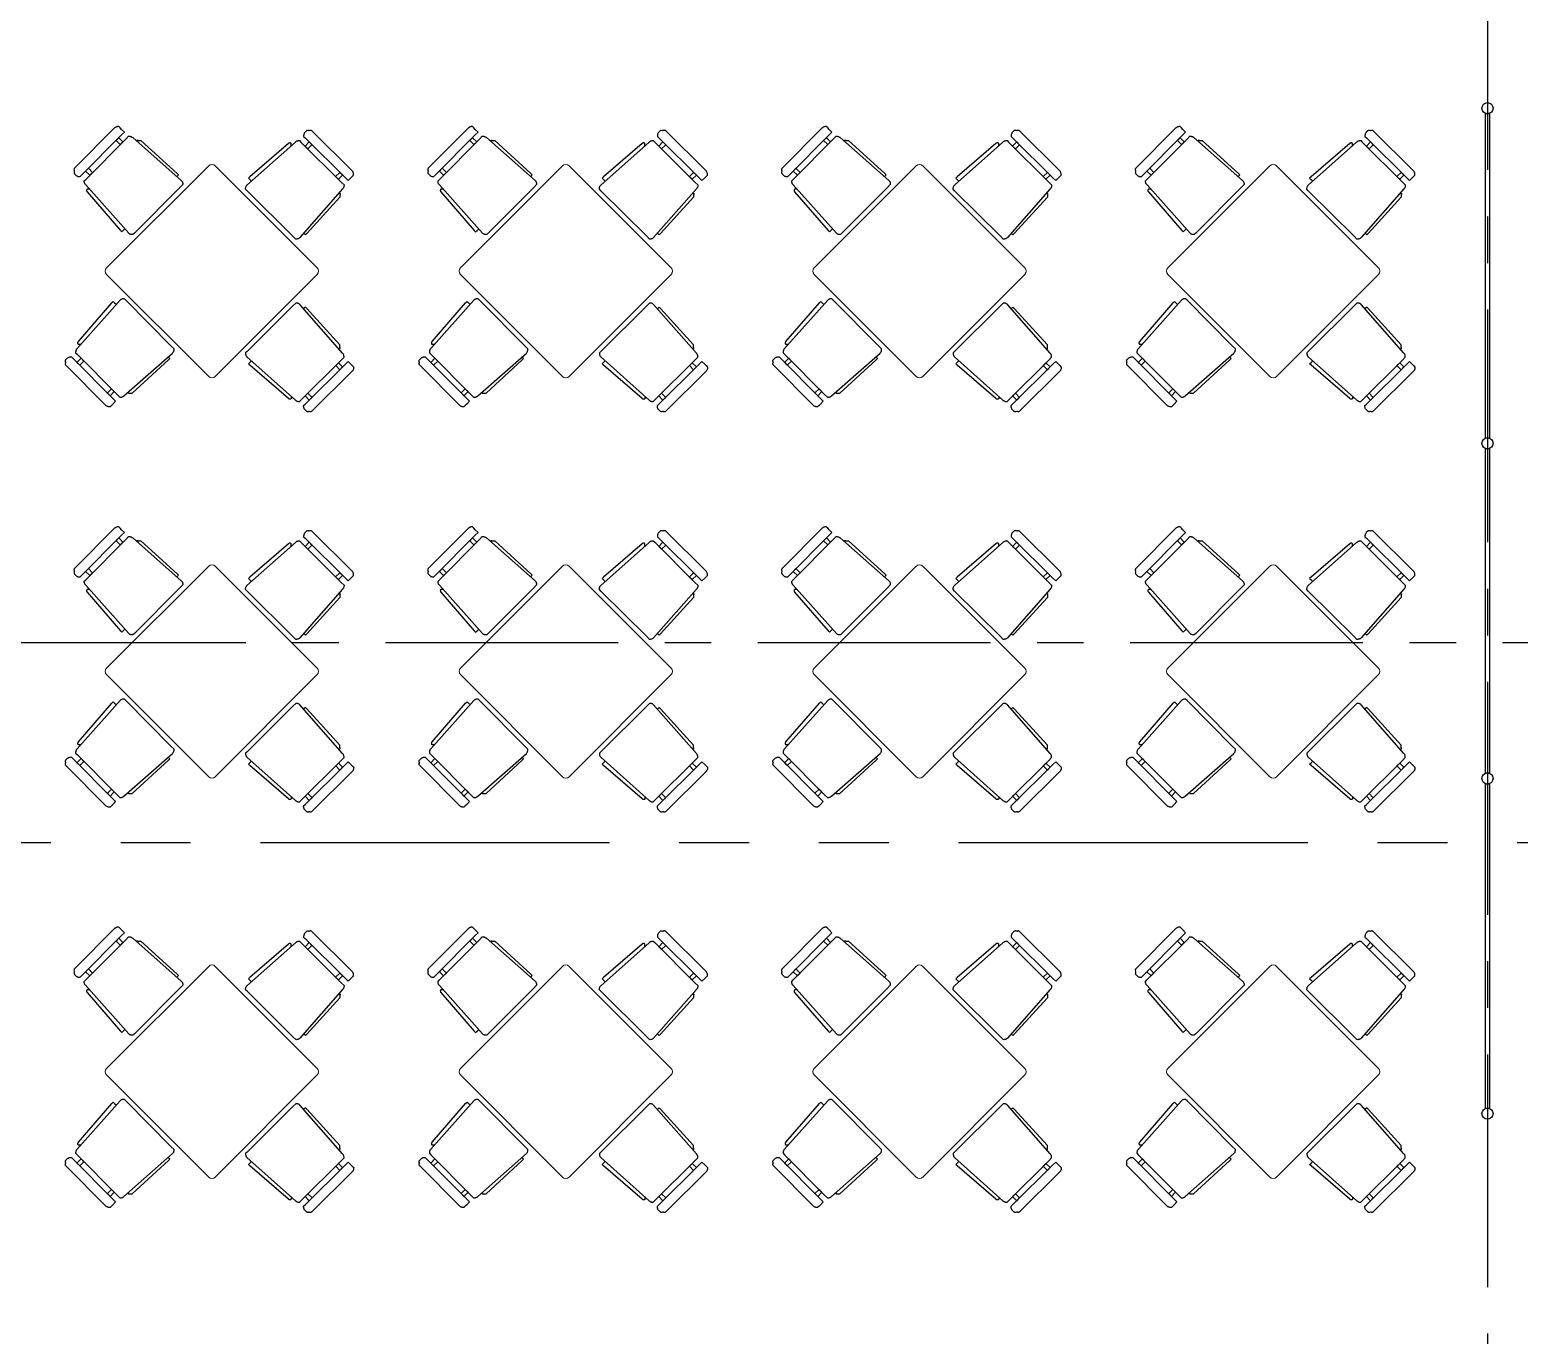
# Model space of a CAD drawing. Extents: x -28 to 149, y -33 to 76.
# Drawn here: x 32.17 to 40.17, y 5.4 to 12.42 of the extents above; entities that cross this region are included whole.
import ezdxf

# ---------------------------------------------------------------- set-up
doc = ezdxf.new("R2010")
doc.units = 0
doc.linetypes.add('CENTER', pattern=[2, 1.25, -0.25, 0.25, -0.25])
doc.linetypes.add('PHANTOM2', pattern=[1.25, 0.625, -0.125, 0.125, -0.125, 0.125, -0.125])
for name, color, linetype in [('arq-barandas', 2, 'Continuous'), ('arq-ejes-principales', 1, 'CENTER'), ('arq-hatch', 252, 'Continuous'), ('arq-indicacion de corte', 5, 'PHANTOM2'), ('arq-mobiliario', 1, 'Continuous')]:
    doc.layers.add(name, color=color, linetype=linetype)

# ---------------------------------------------------------------- blocks, each defined once
blk = doc.blocks.new('mesa comedor')
for p, q in [((-0.175, 0.4541), (-0.1752, 0.452)), ((-0.1752, 0.452), (-0.1752, 0.4415)), ((-0.1752, 0.4415), (-0.175, 0.439)), ((-0.1744, 0.4561), (-0.175, 0.4541)), ((-0.175, 0.439), (-0.1747, 0.4366)), ((-0.1747, 0.4366), (-0.174, 0.4341)), ((-0.1734, 0.4579), (-0.1744, 0.4561)), ((-0.174, 0.4341), (-0.1732, 0.4318)), ((-0.1721, 0.4595), (-0.1734, 0.4579)), ((-0.1732, 0.4318), (-0.1721, 0.4296)), ((-0.1705, 0.4608), (-0.1721, 0.4595)), ((-0.1721, 0.4296), (-0.1708, 0.4274)), ((-0.1708, 0.4274), (-0.1693, 0.4254)), ((-0.1687, 0.4618), (-0.1705, 0.4608)), ((-0.1693, 0.4254), (-0.1677, 0.4236)), ((-0.1668, 0.4624), (-0.1687, 0.4618)), ((-0.1677, 0.4236), (-0.1646, 0.4205)), ((-0.1647, 0.4626), (-0.1668, 0.4624)), ((-0.1645, 0.4647), (-0.1647, 0.4626)), ((-0.1646, 0.4205), (-0.154, 0.4205)), ((-0.1639, 0.4666), (-0.1645, 0.4647)), ((-0.1629, 0.4685), (-0.1639, 0.4666)), ((-0.1616, 0.4701), (-0.1629, 0.4685)), ((-0.1601, 0.4714), (-0.1616, 0.4701)), ((-0.1582, 0.4724), (-0.1601, 0.4714)), ((-0.1563, 0.473), (-0.1582, 0.4724)), ((-0.1542, 0.4732), (-0.1563, 0.473)), ((0.151, 0.4742), (-0.1542, 0.4732)), ((-0.154, 0.4205), (0.1512, 0.4216)), ((-0.1225, 0.4206), (-0.1014, 0.4207)), ((-0.1224, 0.3891), (-0.1225, 0.4206)), ((-0.1224, 0.3891), (-0.1225, 0.4206)), ((-0.1013, 0.3891), (-0.1014, 0.4207)), ((-0.1014, 0.4207), (-0.1013, 0.3891)), ((0.1091, 0.4214), (0.1302, 0.4215)), ((0.1092, 0.3898), (0.1091, 0.4214)), ((0.1092, 0.3898), (0.1091, 0.4214)), ((0.1303, 0.3899), (0.1302, 0.4215)), ((0.1302, 0.4215), (0.1303, 0.3899)), ((0.1535, 0.4741), (0.151, 0.4742)), ((0.1512, 0.4216), (0.1723, 0.4216)), ((0.156, 0.4737), (0.1535, 0.4741)), ((0.1584, 0.4731), (0.156, 0.4737)), ((0.1608, 0.4723), (0.1584, 0.4731)), ((0.163, 0.4712), (0.1608, 0.4723)), ((0.1652, 0.47), (0.163, 0.4712)), ((0.1672, 0.4685), (0.1652, 0.47)), ((0.169, 0.4668), (0.1672, 0.4685)), ((0.1721, 0.4637), (0.169, 0.4668)), ((0.1722, 0.4532), (0.1721, 0.4637)), ((0.1722, 0.4427), (0.1722, 0.4532)), ((0.1723, 0.4216), (0.1722, 0.4427)), ((0.1722, 0.4427), (0.1722, 0.4427)), ((-0.1959, 0.3362), (-0.216, 0.0624)), ((-0.1957, 0.3382), (-0.1959, 0.3362)), ((-0.1951, 0.3402), (-0.1957, 0.3382)), ((-0.1941, 0.342), (-0.1951, 0.3402)), ((-0.1948, 0.0204), (-0.1749, 0.3678)), ((-0.1928, 0.3436), (-0.1941, 0.342)), ((-0.1912, 0.345), (-0.1928, 0.3436)), ((-0.1894, 0.3459), (-0.1912, 0.345)), ((-0.1874, 0.3465), (-0.1894, 0.3459)), ((-0.1854, 0.3468), (-0.1874, 0.3465)), ((-0.1766, 0.3381), (-0.1854, 0.3468)), ((-0.1749, 0.3678), (-0.1748, 0.3703)), ((-0.1748, 0.3703), (-0.1744, 0.3728)), ((-0.1744, 0.3728), (-0.1738, 0.3752)), ((-0.1738, 0.3752), (-0.173, 0.3776)), ((-0.173, 0.3776), (-0.172, 0.3798)), ((-0.172, 0.3798), (-0.1707, 0.382)), ((-0.1707, 0.382), (-0.1692, 0.384)), ((-0.1692, 0.384), (-0.1675, 0.3858)), ((-0.1675, 0.3858), (-0.1645, 0.3889)), ((-0.1645, 0.3889), (-0.1539, 0.389)), ((-0.1539, 0.389), (0.1513, 0.39)), ((-0.1013, 0.3891), (-0.1224, 0.3891)), ((0.1303, 0.3899), (0.1092, 0.3898)), ((0.1513, 0.39), (0.1724, 0.3901)), ((0.1513, 0.39), (0.1513, 0.39)), ((0.1724, 0.3901), (0.1755, 0.387)), ((0.1755, 0.387), (0.1772, 0.3851)), ((0.1772, 0.3851), (0.1786, 0.3831)), ((0.1786, 0.3831), (0.1799, 0.381)), ((0.1799, 0.381), (0.181, 0.3788)), ((0.181, 0.3788), (0.1819, 0.3764)), ((0.1819, 0.3764), (0.1825, 0.374)), ((0.1825, 0.374), (0.1828, 0.3715)), ((0.1828, 0.3715), (0.183, 0.369)), ((0.183, 0.369), (0.2052, 0.0217)), ((0.1849, 0.3393), (0.1862, 0.3406)), ((0.1862, 0.3406), (0.1872, 0.3413)), ((0.1872, 0.3413), (0.1884, 0.3417)), ((0.1884, 0.3417), (0.1897, 0.3418)), ((0.1897, 0.3418), (0.1909, 0.3415)), ((0.1909, 0.3415), (0.192, 0.3409)), ((0.192, 0.3409), (0.1929, 0.3399)), ((0.1929, 0.3399), (0.1934, 0.3388)), ((0.1934, 0.3388), (0.1936, 0.3375)), ((0.1936, 0.3375), (0.2042, 0.327)), ((0.2042, 0.327), (0.2156, 0.0639)), ((-0.216, 0.0624), (-0.216, 0.0519)), ((-0.216, 0.0519), (-0.2054, 0.0519)), ((-0.2054, 0.0519), (-0.193, 0.052)), ((-0.1947, 0.0179), (-0.1948, 0.0204)), ((-0.1943, 0.0154), (-0.1947, 0.0179)), ((-0.1937, 0.013), (-0.1943, 0.0154)), ((-0.1928, 0.0107), (-0.1937, 0.013)), ((-0.1918, 0.0084), (-0.1928, 0.0107)), ((-0.1905, 0.0063), (-0.1918, 0.0084)), ((-0.189, 0.0043), (-0.1905, 0.0063)), ((-0.1873, 0.0025), (-0.189, 0.0043)), ((-0.1842, -0.0006), (-0.1873, 0.0025)), ((0.1737, 0.0006), (-0.1737, -0.0006)), ((0.1947, 0.0007), (0.1737, 0.0006)), ((0.1978, 0.0037), (0.1947, 0.0007)), ((0.1995, 0.0056), (0.1978, 0.0037)), ((0.201, 0.0076), (0.1995, 0.0056)), ((0.2022, 0.0098), (0.201, 0.0076)), ((0.2033, 0.012), (0.2022, 0.0098)), ((0.2051, 0.0533), (0.2032, 0.0533)), ((0.2041, 0.0144), (0.2033, 0.012)), ((0.2047, 0.0168), (0.2041, 0.0144)), ((0.2051, 0.0192), (0.2047, 0.0168)), ((0.2156, 0.0534), (0.2051, 0.0533)), ((0.2052, 0.0217), (0.2051, 0.0192)), ((0.2156, 0.0639), (0.2156, 0.0534)), ((-0.1737, -0.0006), (-0.1842, -0.0006)), ((-0.9345, -0.2413), (-0.9343, -0.2393)), ((-0.9343, -0.2393), (-0.9337, -0.2373)), ((-0.9337, -0.2373), (-0.9327, -0.2355)), ((-0.9327, -0.2355), (-0.9314, -0.2339)), ((-0.9314, -0.2339), (-0.9298, -0.2326)), ((-0.9298, -0.2326), (-0.928, -0.2316)), ((-0.928, -0.2316), (-0.926, -0.2311)), ((-0.926, -0.2311), (-0.9239, -0.2309)), ((-0.9239, -0.2309), (-0.9237, -0.2288)), ((-0.9237, -0.2288), (-0.9231, -0.2268)), ((-0.9231, -0.2268), (-0.9222, -0.225)), ((-0.9222, -0.225), (-0.9208, -0.2234)), ((-0.9208, -0.2234), (-0.9192, -0.2221)), ((-0.9192, -0.2221), (-0.9174, -0.2212)), ((-0.9174, -0.2212), (-0.9154, -0.2206)), ((-0.9154, -0.2206), (-0.9134, -0.2204)), ((-0.9134, -0.2204), (-0.9029, -0.2204)), ((-0.9029, -0.2204), (-0.9004, -0.2205)), ((-0.9004, -0.2205), (-0.8979, -0.2209)), ((-0.8979, -0.2209), (-0.8955, -0.2215)), ((-0.8955, -0.2215), (-0.8931, -0.2224)), ((-0.8931, -0.2224), (-0.8909, -0.2234)), ((-0.8909, -0.2234), (-0.8888, -0.2247)), ((-0.8888, -0.2247), (-0.8868, -0.2262)), ((-0.8868, -0.2262), (-0.8849, -0.2279)), ((-0.8849, -0.2279), (-0.8818, -0.231)), ((-0.8818, -0.231), (-0.8819, -0.2415)), ((-0.8472, -0.228), (-0.8503, -0.2311)), ((-0.8503, -0.2311), (-0.8503, -0.2416)), ((-0.8453, -0.2264), (-0.8472, -0.228)), ((-0.8433, -0.2249), (-0.8453, -0.2264)), ((-0.8412, -0.2236), (-0.8433, -0.2249)), ((-0.8389, -0.2226), (-0.8412, -0.2236)), ((-0.8366, -0.2217), (-0.8389, -0.2226)), ((-0.8341, -0.2211), (-0.8366, -0.2217)), ((-0.8317, -0.2208), (-0.8341, -0.2211)), ((-0.8292, -0.2206), (-0.8317, -0.2208)), ((-0.4817, -0.2008), (-0.8292, -0.2206)), ((-0.8081, -0.2102), (-0.8079, -0.2081)), ((-0.7994, -0.2189), (-0.8081, -0.2102)), ((-0.8079, -0.2081), (-0.8073, -0.2062)), ((-0.8073, -0.2062), (-0.8063, -0.2044)), ((-0.8063, -0.2044), (-0.805, -0.2028)), ((-0.805, -0.2028), (-0.8034, -0.2015)), ((-0.8034, -0.2015), (-0.8016, -0.2005)), ((-0.8016, -0.2005), (-0.7996, -0.1999)), ((-0.7996, -0.1999), (-0.7975, -0.1997)), ((-0.7975, -0.1997), (-0.5238, -0.1796)), ((-0.5238, -0.1796), (-0.5132, -0.1796)), ((-0.5132, -0.1796), (-0.5133, -0.1901)), ((-0.5133, -0.1901), (-0.5133, -0.2007)), ((-0.4792, -0.2009), (-0.4817, -0.2008)), ((-0.4768, -0.2013), (-0.4792, -0.2009)), ((-0.4744, -0.2019), (-0.4768, -0.2013)), ((-0.472, -0.2027), (-0.4744, -0.2019)), ((-0.4698, -0.2038), (-0.472, -0.2027)), ((-0.4676, -0.2051), (-0.4698, -0.2038)), ((-0.4656, -0.2066), (-0.4676, -0.2051)), ((-0.4638, -0.2083), (-0.4656, -0.2066)), ((-0.4607, -0.2114), (-0.4638, -0.2083)), ((-0.4619, -0.5692), (-0.4608, -0.2219)), ((-0.4608, -0.2219), (-0.4607, -0.2114)), ((0.4787, -0.2244), (0.4682, -0.2244)), ((0.4682, -0.2244), (0.4682, -0.235)), ((0.4682, -0.235), (0.4683, -0.2474)), ((0.7525, -0.2445), (0.4787, -0.2244)), ((-0.9355, -0.5466), (-0.9345, -0.2413)), ((-0.8819, -0.2415), (-0.8829, -0.5468)), ((-0.882, -0.2731), (-0.8821, -0.2942)), ((-0.8505, -0.2943), (-0.8821, -0.2942)), ((-0.8821, -0.2942), (-0.8505, -0.2943)), ((-0.8504, -0.2732), (-0.882, -0.2731)), ((-0.8504, -0.2732), (-0.882, -0.2731)), ((-0.8503, -0.2416), (-0.8513, -0.5469)), ((-0.8505, -0.2943), (-0.8504, -0.2732)), ((0.4157, -0.2562), (0.4188, -0.2531)), ((0.4157, -0.2667), (0.4157, -0.2562)), ((0.4169, -0.6141), (0.4157, -0.2667)), ((0.4188, -0.2531), (0.4206, -0.2514)), ((0.4206, -0.2514), (0.4226, -0.2499)), ((0.4226, -0.2499), (0.4247, -0.2486)), ((0.4247, -0.2486), (0.427, -0.2476)), ((0.427, -0.2476), (0.4293, -0.2467)), ((0.4293, -0.2467), (0.4317, -0.2461)), ((0.4317, -0.2461), (0.4342, -0.2457)), ((0.4342, -0.2457), (0.4367, -0.2456)), ((0.4367, -0.2456), (0.7841, -0.2655)), ((0.7545, -0.2447), (0.7525, -0.2445)), ((0.7544, -0.2638), (0.7631, -0.255)), ((0.7565, -0.2453), (0.7545, -0.2447)), ((0.7583, -0.2463), (0.7565, -0.2453)), ((0.7599, -0.2476), (0.7583, -0.2463)), ((0.7613, -0.2492), (0.7599, -0.2476)), ((0.7622, -0.251), (0.7613, -0.2492)), ((0.7628, -0.253), (0.7622, -0.251)), ((0.7631, -0.255), (0.7628, -0.253)), ((0.7841, -0.2655), (0.7866, -0.2656)), ((0.7866, -0.2656), (0.7891, -0.266)), ((0.7891, -0.266), (0.7915, -0.2666)), ((0.7915, -0.2666), (0.7939, -0.2674)), ((0.7939, -0.2674), (0.7961, -0.2684)), ((0.7961, -0.2684), (0.7983, -0.2697)), ((0.7983, -0.2697), (0.8003, -0.2712)), ((0.8003, -0.2712), (0.8021, -0.2729)), ((0.8021, -0.2729), (0.8052, -0.2759)), ((0.8052, -0.2759), (0.8053, -0.2865)), ((0.8053, -0.2865), (0.8063, -0.5917)), ((0.8054, -0.318), (0.8369, -0.3179)), ((0.8054, -0.318), (0.8369, -0.3179)), ((0.8054, -0.3391), (0.8054, -0.318)), ((0.8399, -0.2727), (0.8368, -0.2758)), ((0.8368, -0.2758), (0.8368, -0.2864)), ((0.8368, -0.2864), (0.8379, -0.5916)), ((0.8369, -0.3179), (0.837, -0.339)), ((0.8417, -0.2711), (0.8399, -0.2727)), ((0.8437, -0.2696), (0.8417, -0.2711)), ((0.8459, -0.2683), (0.8437, -0.2696)), ((0.8481, -0.2672), (0.8459, -0.2683)), ((0.8504, -0.2664), (0.8481, -0.2672)), ((0.8529, -0.2657), (0.8504, -0.2664)), ((0.8553, -0.2654), (0.8529, -0.2657)), ((0.8578, -0.2652), (0.8553, -0.2654)), ((0.8683, -0.2652), (0.8578, -0.2652)), ((0.8704, -0.2654), (0.8683, -0.2652)), ((0.8724, -0.266), (0.8704, -0.2654)), ((0.8742, -0.267), (0.8724, -0.266)), ((0.8758, -0.2683), (0.8742, -0.267)), ((0.8771, -0.2699), (0.8758, -0.2683)), ((0.8781, -0.2717), (0.8771, -0.2699)), ((0.8787, -0.2736), (0.8781, -0.2717)), ((0.8789, -0.2757), (0.8787, -0.2736)), ((0.881, -0.2759), (0.8789, -0.2757)), ((0.8829, -0.2765), (0.881, -0.2759)), ((0.8848, -0.2775), (0.8829, -0.2765)), ((0.8864, -0.2788), (0.8848, -0.2775)), ((0.8877, -0.2804), (0.8864, -0.2788)), ((0.8887, -0.2822), (0.8877, -0.2804)), ((0.8893, -0.2841), (0.8887, -0.2822)), ((0.8895, -0.2862), (0.8893, -0.2841)), ((0.8905, -0.5914), (0.8895, -0.2862)), ((0.8054, -0.3391), (0.837, -0.339)), ((0.837, -0.339), (0.8054, -0.3391)), ((-0.9354, -0.5491), (-0.9355, -0.5466)), ((-0.9351, -0.5516), (-0.9354, -0.5491)), ((-0.9345, -0.554), (-0.9351, -0.5516)), ((-0.9336, -0.5563), (-0.9345, -0.554)), ((-0.9326, -0.5586), (-0.9336, -0.5563)), ((-0.9313, -0.5607), (-0.9326, -0.5586)), ((-0.8829, -0.5468), (-0.883, -0.5678)), ((-0.8512, -0.5048), (-0.8828, -0.5047)), ((-0.8512, -0.5048), (-0.8828, -0.5047)), ((-0.8828, -0.5047), (-0.8828, -0.5257)), ((-0.8512, -0.5258), (-0.8828, -0.5257)), ((-0.8828, -0.5257), (-0.8512, -0.5258)), ((-0.8513, -0.5469), (-0.8514, -0.5679)), ((-0.8513, -0.5469), (-0.8513, -0.5469)), ((-0.8512, -0.5258), (-0.8512, -0.5048)), ((0.8061, -0.5496), (0.8377, -0.5495)), ((0.8061, -0.5496), (0.8377, -0.5495)), ((0.8062, -0.5707), (0.8061, -0.5496)), ((0.8377, -0.5495), (0.8378, -0.5706)), ((-0.9298, -0.5627), (-0.9313, -0.5607)), ((-0.9281, -0.5646), (-0.9298, -0.5627)), ((-0.9251, -0.5677), (-0.9281, -0.5646)), ((-0.9145, -0.5677), (-0.9251, -0.5677)), ((-0.904, -0.5678), (-0.9145, -0.5677)), ((-0.883, -0.5678), (-0.904, -0.5678)), ((-0.904, -0.5678), (-0.904, -0.5678)), ((-0.8514, -0.5679), (-0.8483, -0.571)), ((-0.8483, -0.571), (-0.8465, -0.5727)), ((-0.8465, -0.5727), (-0.8445, -0.5742)), ((-0.8445, -0.5742), (-0.8423, -0.5755)), ((-0.8423, -0.5755), (-0.8401, -0.5766)), ((-0.8401, -0.5766), (-0.8377, -0.5774)), ((-0.8377, -0.5774), (-0.8353, -0.578)), ((-0.8353, -0.578), (-0.8329, -0.5784)), ((-0.8329, -0.5784), (-0.8304, -0.5785)), ((-0.8304, -0.5785), (-0.4831, -0.6008)), ((-0.8031, -0.5839), (-0.8032, -0.5852)), ((-0.8032, -0.5852), (-0.8028, -0.5865)), ((-0.8026, -0.5828), (-0.8031, -0.5839)), ((-0.8028, -0.5865), (-0.8022, -0.5876)), ((-0.8019, -0.5817), (-0.8026, -0.5828)), ((-0.8022, -0.5876), (-0.8012, -0.5884)), ((-0.8006, -0.5804), (-0.8019, -0.5817)), ((-0.8012, -0.5884), (-0.8001, -0.589)), ((-0.8001, -0.589), (-0.7988, -0.5892)), ((-0.7988, -0.5892), (-0.7883, -0.5997)), ((-0.7883, -0.5997), (-0.5252, -0.6111)), ((-0.5252, -0.6111), (-0.5147, -0.6112)), ((-0.5147, -0.6007), (-0.5146, -0.5987)), ((-0.5147, -0.6112), (-0.5147, -0.6007)), ((-0.4831, -0.6008), (-0.4806, -0.6006)), ((-0.4806, -0.6006), (-0.4781, -0.6003)), ((-0.4781, -0.6003), (-0.4757, -0.5997)), ((-0.4757, -0.5997), (-0.4733, -0.5989)), ((-0.4733, -0.5989), (-0.4711, -0.5978)), ((-0.4711, -0.5978), (-0.4689, -0.5965)), ((-0.4689, -0.5965), (-0.4669, -0.595)), ((-0.4669, -0.595), (-0.4651, -0.5934)), ((-0.4651, -0.5934), (-0.462, -0.5903)), ((-0.462, -0.5903), (-0.4619, -0.5692)), ((0.417, -0.6351), (0.4169, -0.6141)), ((0.42, -0.6382), (0.417, -0.6351)), ((0.4219, -0.6399), (0.42, -0.6382)), ((0.4239, -0.6414), (0.4219, -0.6399)), ((0.7853, -0.6234), (0.438, -0.6456)), ((0.7538, -0.634), (0.7433, -0.6446)), ((0.7551, -0.6338), (0.7538, -0.634)), ((0.7562, -0.6333), (0.7551, -0.6338)), ((0.7556, -0.6253), (0.7569, -0.6266)), ((0.7572, -0.6324), (0.7562, -0.6333)), ((0.7569, -0.6266), (0.7576, -0.6276)), ((0.7578, -0.6313), (0.7572, -0.6324)), ((0.7576, -0.6276), (0.758, -0.6288)), ((0.7581, -0.6301), (0.7578, -0.6313)), ((0.758, -0.6288), (0.7581, -0.6301)), ((0.7878, -0.6232), (0.7853, -0.6234)), ((0.7903, -0.6229), (0.7878, -0.6232)), ((0.7927, -0.6223), (0.7903, -0.6229)), ((0.7951, -0.6214), (0.7927, -0.6223)), ((0.7973, -0.6203), (0.7951, -0.6214)), ((0.7994, -0.619), (0.7973, -0.6203)), ((0.8014, -0.6176), (0.7994, -0.619)), ((0.8033, -0.6159), (0.8014, -0.6176)), ((0.8064, -0.6128), (0.8033, -0.6159)), ((0.8062, -0.5707), (0.8378, -0.5706)), ((0.8378, -0.5706), (0.8062, -0.5707)), ((0.8063, -0.5917), (0.8064, -0.6128)), ((0.8063, -0.5917), (0.8063, -0.5917)), ((0.8379, -0.5916), (0.8379, -0.6127)), ((0.8379, -0.6127), (0.859, -0.6126)), ((0.859, -0.6126), (0.8695, -0.6126)), ((0.859, -0.6126), (0.859, -0.6126)), ((0.8695, -0.6126), (0.88, -0.6125)), ((0.88, -0.6125), (0.8831, -0.6094)), ((0.8831, -0.6094), (0.8848, -0.6076)), ((0.8848, -0.6076), (0.8863, -0.6056)), ((0.8863, -0.6056), (0.8875, -0.6034)), ((0.8875, -0.6034), (0.8886, -0.6012)), ((0.8886, -0.6012), (0.8894, -0.5988)), ((0.8894, -0.5988), (0.89, -0.5964)), ((0.89, -0.5964), (0.8904, -0.5939)), ((0.8904, -0.5939), (0.8905, -0.5914)), ((0.4261, -0.6426), (0.4239, -0.6414)), ((0.4283, -0.6437), (0.4261, -0.6426)), ((0.4307, -0.6445), (0.4283, -0.6437)), ((0.4331, -0.6451), (0.4307, -0.6445)), ((0.4355, -0.6455), (0.4331, -0.6451)), ((0.438, -0.6456), (0.4355, -0.6455)), ((0.4696, -0.6455), (0.4696, -0.6436)), ((0.4697, -0.656), (0.4696, -0.6455)), ((0.4802, -0.656), (0.4697, -0.656)), ((0.7433, -0.6446), (0.4802, -0.656)), ((-0.2051, -0.877), (-0.2082, -0.8801)), ((-0.1946, -0.8771), (-0.2051, -0.877)), ((0.1528, -0.8782), (-0.1946, -0.8771)), ((0.1738, -0.8783), (0.1528, -0.8782)), ((0.1769, -0.8814), (0.1738, -0.8783)), ((-0.2369, -0.9401), (-0.2369, -0.9295)), ((-0.2369, -0.9295), (-0.2264, -0.9296)), ((-0.2168, -1.2138), (-0.2369, -0.9401)), ((-0.2264, -0.9296), (-0.2139, -0.9296)), ((-0.2156, -0.8955), (-0.2157, -0.898)), ((-0.2157, -0.898), (-0.1958, -1.2455)), ((-0.2152, -0.8931), (-0.2156, -0.8955)), ((-0.2146, -0.8907), (-0.2152, -0.8931)), ((-0.2138, -0.8883), (-0.2146, -0.8907)), ((-0.2127, -0.8861), (-0.2138, -0.8883)), ((-0.2114, -0.8839), (-0.2127, -0.8861)), ((-0.2099, -0.8819), (-0.2114, -0.8839)), ((-0.2082, -0.8801), (-0.2099, -0.8819)), ((0.162, -1.2467), (0.1843, -0.8994)), ((0.1785, -0.8832), (0.1769, -0.8814)), ((0.18, -0.8852), (0.1785, -0.8832)), ((0.1813, -0.8874), (0.18, -0.8852)), ((0.1824, -0.8896), (0.1813, -0.8874)), ((0.1842, -0.931), (0.1822, -0.9309)), ((0.1832, -0.892), (0.1824, -0.8896)), ((0.1838, -0.8944), (0.1832, -0.892)), ((0.1832, -1.2046), (0.1946, -0.9415)), ((0.1841, -0.8969), (0.1838, -0.8944)), ((0.1843, -0.8994), (0.1841, -0.8969)), ((0.1947, -0.931), (0.1842, -0.931)), ((0.1946, -0.9415), (0.1947, -0.931)), ((-0.2166, -1.2159), (-0.2168, -1.2138)), ((-0.216, -1.2179), (-0.2166, -1.2159)), ((-0.215, -1.2197), (-0.216, -1.2179)), ((-0.2137, -1.2213), (-0.215, -1.2197)), ((-0.2121, -1.2226), (-0.2137, -1.2213)), ((-0.2103, -1.2236), (-0.2121, -1.2226)), ((-0.2084, -1.2242), (-0.2103, -1.2236)), ((-0.2063, -1.2244), (-0.2084, -1.2242)), ((-0.1976, -1.2157), (-0.2063, -1.2244)), ((-0.1958, -1.2455), (-0.1957, -1.248)), ((-0.1957, -1.248), (-0.1954, -1.2504)), ((-0.1954, -1.2504), (-0.1948, -1.2529)), ((-0.1948, -1.2529), (-0.1939, -1.2552)), ((-0.1939, -1.2552), (-0.1929, -1.2575)), ((-0.1929, -1.2575), (-0.1916, -1.2596)), ((-0.1916, -1.2596), (-0.1901, -1.2616)), ((-0.1901, -1.2616), (-0.1885, -1.2635)), ((-0.1885, -1.2635), (-0.1854, -1.2666)), ((-0.1854, -1.2666), (-0.1749, -1.2666)), ((-0.1749, -1.2666), (0.1304, -1.2676)), ((-0.1433, -1.2667), (-0.1434, -1.2983)), ((-0.1433, -1.2667), (-0.1434, -1.2983)), ((-0.1222, -1.2668), (-0.1433, -1.2667)), ((-0.1222, -1.2668), (-0.1223, -1.2984)), ((-0.1223, -1.2984), (-0.1222, -1.2668)), ((0.0883, -1.2675), (0.0882, -1.2991)), ((0.0883, -1.2675), (0.0882, -1.2991)), ((0.1093, -1.2675), (0.0883, -1.2675)), ((0.1093, -1.2675), (0.1092, -1.2991)), ((0.1092, -1.2991), (0.1093, -1.2675)), ((0.1304, -1.2676), (0.1514, -1.2677)), ((0.1304, -1.2676), (0.1304, -1.2676)), ((0.1514, -1.2677), (0.1545, -1.2646)), ((0.1545, -1.2646), (0.1562, -1.2628)), ((0.1562, -1.2628), (0.1577, -1.2608)), ((0.1577, -1.2608), (0.159, -1.2586)), ((0.159, -1.2586), (0.1601, -1.2564)), ((0.1601, -1.2564), (0.1609, -1.254)), ((0.1609, -1.254), (0.1615, -1.2516)), ((0.1615, -1.2516), (0.1619, -1.2492)), ((0.1619, -1.2492), (0.162, -1.2467)), ((0.1639, -1.2169), (0.1652, -1.2182)), ((0.1652, -1.2182), (0.1663, -1.2189)), ((0.1663, -1.2189), (0.1675, -1.2194)), ((0.1675, -1.2194), (0.1687, -1.2195)), ((0.1687, -1.2195), (0.17, -1.2192)), ((0.17, -1.2192), (0.1711, -1.2185)), ((0.1711, -1.2185), (0.1719, -1.2175)), ((0.1719, -1.2175), (0.1725, -1.2164)), ((0.1725, -1.2164), (0.1727, -1.2151)), ((0.1727, -1.2151), (0.1832, -1.2046)), ((-0.1961, -1.3192), (-0.196, -1.3167)), ((-0.1961, -1.3297), (-0.1961, -1.3192)), ((-0.1959, -1.3317), (-0.1961, -1.3297)), ((-0.196, -1.3167), (-0.1956, -1.3142)), ((-0.1953, -1.3337), (-0.1959, -1.3317)), ((-0.1956, -1.3142), (-0.195, -1.3118)), ((-0.1944, -1.3355), (-0.1953, -1.3337)), ((-0.195, -1.3118), (-0.1941, -1.3094)), ((-0.1931, -1.3371), (-0.1944, -1.3355)), ((-0.1941, -1.3094), (-0.1931, -1.3072)), ((-0.1931, -1.3072), (-0.1918, -1.3051)), ((-0.1915, -1.3385), (-0.1931, -1.3371)), ((-0.1918, -1.3051), (-0.1903, -1.3031)), ((-0.1897, -1.3394), (-0.1915, -1.3385)), ((-0.1903, -1.3031), (-0.1886, -1.3012)), ((-0.1877, -1.34), (-0.1897, -1.3394)), ((-0.1886, -1.3012), (-0.1855, -1.2981)), ((-0.1856, -1.3402), (-0.1877, -1.34)), ((-0.1854, -1.3423), (-0.1856, -1.3402)), ((-0.1855, -1.2981), (-0.175, -1.2982)), ((-0.1849, -1.3443), (-0.1854, -1.3423)), ((-0.1839, -1.3461), (-0.1849, -1.3443)), ((-0.1826, -1.3477), (-0.1839, -1.3461)), ((-0.181, -1.349), (-0.1826, -1.3477)), ((-0.1792, -1.35), (-0.181, -1.349)), ((-0.1772, -1.3506), (-0.1792, -1.35)), ((-0.1751, -1.3508), (-0.1772, -1.3506)), ((0.1301, -1.3518), (-0.1751, -1.3508)), ((-0.175, -1.2982), (0.1303, -1.2992)), ((-0.1434, -1.2983), (-0.1223, -1.2984)), ((0.0882, -1.2991), (0.1092, -1.2991)), ((0.1326, -1.3517), (0.1301, -1.3518)), ((0.1303, -1.2992), (0.1513, -1.2993)), ((0.1351, -1.3514), (0.1326, -1.3517)), ((0.1375, -1.3508), (0.1351, -1.3514)), ((0.1398, -1.3499), (0.1375, -1.3508)), ((0.1421, -1.3489), (0.1398, -1.3499)), ((0.1442, -1.3476), (0.1421, -1.3489)), ((0.1462, -1.3461), (0.1442, -1.3476)), ((0.1481, -1.3444), (0.1462, -1.3461)), ((0.1512, -1.3414), (0.1481, -1.3444)), ((0.1513, -1.3203), (0.1512, -1.3308)), ((0.1512, -1.3308), (0.1512, -1.3414)), ((0.1513, -1.2993), (0.1513, -1.3203)), ((0.1513, -1.3203), (0.1513, -1.3203))]:
    blk.add_line(p, q)
at = {"lineweight": 0}
for p, q in [((-0.435, -0.0513), (-0.435, -0.8263)), ((0.365, -0.0263), (-0.41, -0.0263)), ((0.39, -0.8263), (0.39, -0.0513)), ((-0.41, -0.8513), (0.365, -0.8513))]:
    blk.add_line(p, q, dxfattribs=at)
for centre, start, end in [((-0.41, -0.0513), 90, 180), ((0.365, -0.0513), 0, 90), ((-0.41, -0.8263), 180, 270), ((0.365, -0.8263), 270, 0)]:
    blk.add_arc(centre, 0.025, start, end, dxfattribs=at)

msp = doc.modelspace()

# ---------------------------------------------------------------- hatches: boundary and pattern name
at = {"layer": 'arq-hatch'}
h = msp.add_hatch(dxfattribs=at)
h.set_pattern_fill('LINE', color=8, scale=0.02, angle=45, style=0)
h.set_pattern_definition([(45, (56.22398, 4.97406), (-0.04490128, 0.04490128), [])])
h.paths.add_polyline_path([(56.306, 6.62), (56.176, 6.67), (56.176, 4.4481), (56.306, 4.4966)])
h.paths.add_polyline_path([(56.3053, 4.0878), (56.176, 4.1375), (56.176, 3.9938), (56.0849, 3.9938), (56.1349, 3.8639), (56.3049, 3.8639)])
h.paths.add_polyline_path([(55.7735, 3.9938), (53.9322, 3.9938), (53.9322, 3.8638), (54.1448, 3.8638), (55.1734, 3.8638), (55.7249, 3.8638)])
h.paths.add_polyline_path([(53.9322, 3.9938), (53.8322, 3.9938), (53.8322, 3.8638), (53.9322, 3.8638)])
h.paths.add_polyline_path([(53.8322, 3.9938), (53.5432, 3.9938), (53.5932, 3.8638), (53.8322, 3.8638)])
h.paths.add_polyline_path([(-0.1776, 4.5303), (-0.3076, 4.4803), (-0.3076, 4.2812), (-0.1776, 4.2812)])
h.paths.add_polyline_path([(-0.1776, 4.2812), (-0.3076, 4.2812), (-0.3076, 4.1562), (-0.1776, 4.1562)])
h.paths.add_polyline_path([(0, 4.0803), (-0.1776, 4.0803), (-0.1776, 4.1562), (-0.3076, 4.1562), (-0.3076, 3.9503), (0, 3.9503)])
h.paths.add_polyline_path([(0.2724, 4.0803), (0, 4.0803), (0, 3.9503), (0.2224, 3.9503)])
h.paths.add_polyline_path([(10.3138, 5.6199), (8.2571, 5.6238), (8.2772, 5.57), (8.7716, 5.57), (9.8002, 5.57), (10.2946, 5.57)])
h.paths.add_polyline_path([(10.3446, 5.7), (8.2287, 5.7), (8.2571, 5.6238), (10.3138, 5.6199)])
h.paths.add_polyline_path([(12.7719, 5.7), (10.656, 5.7), (10.6862, 5.6192), (12.7393, 5.6153)])
h.paths.add_polyline_path([(12.7393, 5.6153), (10.6862, 5.6192), (10.7046, 5.57), (11.199, 5.57), (12.2275, 5.57), (12.2275, 5.5701), (12.7219, 5.5701)])
h.paths.add_polyline_path([(13.1, 5.7), (13.0833, 5.7), (13.1, 5.6552)])
h.paths.add_polyline_path([(56.306, 8.6376), (56.1754, 8.6878), (56.1754, 8.1159), (56.1754, 8.0999), (56.1754, 8.05), (56.306, 8.05)])
h.paths.add_polyline_path([(56.306, 8.05), (56.1754, 8.05), (56.1754, 7.2312), (56, 7.2312), (56.175, 7.2256), (56, 7.22), (56.175, 7.22), (56.175, 6.981), (56.306, 7.03)])
h.paths.add_polyline_path([(49.6461, 35.08), (48.5573, 35.08), (48.5087, 34.95), (49.6461, 34.95)])
h.paths.add_polyline_path([(50.5797, 35.08), (49.6461, 35.08), (49.6461, 34.95), (50.6297, 34.95)])
h.paths.add_polyline_path([(51.0789, 35.08), (50.9883, 35.08), (50.9397, 34.95), (51.0789, 34.95)])
h.paths.add_polyline_path([(51.2289, 35.08), (51.0789, 35.08), (51.0789, 34.95), (51.2289, 34.95)])
h.paths.add_polyline_path([(53.0056, 35.08), (51.2289, 35.08), (51.2289, 34.95), (53.0556, 34.95)])
h.paths.add_polyline_path([(20.5106, 35.08), (20, 35.08), (20, 34.9502), (20.5106, 34.9502)])
h.paths.add_polyline_path([(20, 35.08), (19.482, 35.08), (19.482, 34.9502), (20, 34.9502)])
h.paths.add_polyline_path([(42.086, 35.08), (41.0575, 35.08), (41.0575, 34.95), (42.086, 34.95)])
h.paths.add_polyline_path([(41.0575, 35.08), (40.563, 35.08), (40.513, 34.95), (41.0575, 34.95)])
h.paths.add_polyline_path([(42.5804, 35.08), (42.086, 35.08), (42.086, 34.95), (42.629, 34.95)])
edge = h.paths.add_edge_path()
edge.add_line((34.5796, 35.08), (34.4, 35.08))
edge.add_arc((34.4, 34.98), 0.1, 90, 179.99998)
edge.add_line((34.3, 34.98), (34.3, 34.95))
edge.add_line((34.3, 34.95), (34.6282, 34.95))
edge.add_line((34.6282, 34.95), (34.5796, 35.08))
h.paths.add_polyline_path([(37.0056, 35.08), (34.9882, 35.08), (34.9382, 34.95), (37.0541, 34.95)])
h.paths.add_polyline_path([(39.4373, 35.08), (37.4141, 35.08), (37.3641, 34.95), (39.4858, 34.95)])
h.paths.add_polyline_path([(18.573, 35.0802), (17.3999, 35.0802), (17.3999, 34.9502), (18.6216, 34.9502)])
h.paths.add_polyline_path([(19.482, 35.08), (18.9876, 35.08), (18.9391, 34.9502), (19.482, 34.9502)])
h.paths.add_polyline_path([(20.9731, 35.08), (20.5106, 35.08), (20.5106, 34.9502), (20.9731, 34.9502)])
h.paths.add_polyline_path([(8.5108, 34.95), (8.5594, 35.08), (10.5792, 35.08), (10.6292, 34.95)])
edge = h.paths.add_edge_path()
edge.add_line((10.9417, 34.95), (10.9903, 35.08))
edge.add_line((10.9903, 35.08), (13.0077, 35.08))
edge.add_line((13.0077, 35.08), (13.0327, 35.015))
edge.add_line((13.0327, 35.015), (13.0577, 34.95))
edge.add_line((13.0577, 34.95), (10.9417, 34.95))

# ---------------------------------------------------------------- linework, layer by layer
at = {"layer": 'arq-barandas', "color": 1}
for points in [[(40.01, 11.9662), (40.01, 10.2228), (39.99, 10.2228), (39.99, 11.9662)], [(40.01, 10.1662), (40.01, 8.4228), (39.99, 8.4228), (39.99, 10.1662)], [(40.01, 8.3662), (40.01, 6.6228), (39.99, 6.6228), (39.99, 8.3662)]]:
    msp.add_lwpolyline(points, close=True, dxfattribs=at)
at = {"layer": 'arq-barandas', "color": 2}
for centre in [(40, 11.9945), (40, 10.1945), (40, 8.3945), (40, 6.5945)]:
    msp.add_circle(centre, 0.03, dxfattribs=at)
at = {"layer": 'arq-ejes-principales'}
for p, q in [((40, 36.9128), (40, -2.6791)), ((-5.919, 9.125), (59.8797, 9.125))]:
    msp.add_line(p, q, dxfattribs=at)
at = {"layer": 'arq-indicacion de corte', "ltscale": 3}
msp.add_line((-7.8406, 8.05), (63.8, 8.05), dxfattribs=at)
at = {"layer": 'arq-mobiliario', "color": 8}
msp.add_lwpolyline([(40.01, 11.9662), (40.01, 10.2228), (39.99, 10.2228), (39.99, 11.9662)], close=True, dxfattribs=at)

# ---------------------------------------------------------------- block references
for p, rotation in [((32.8552, 11.446), 45.00000000000001), ((34.7552, 11.446), 45.00000000000001), ((36.6552, 11.446), 45.00000000000001), ((38.5552, 11.446), 45.00000000000001), ((38.5552, 11.446), 45.00000000000001), ((40.7844, 11.446), 44.99999999999985), ((32.8552, 9.296), 45.00000000000001), ((34.7552, 9.296), 45.00000000000001), ((36.6552, 9.296), 45.00000000000001), ((38.5552, 9.296), 45.00000000000001), ((38.5552, 9.296), 45.00000000000001), ((40.7844, 9.296), 44.99999999999985), ((32.8552, 7.146), 45.00000000000001), ((34.7552, 7.146), 45.00000000000001), ((36.6552, 7.146), 45.00000000000001), ((38.5552, 7.146), 45.00000000000001), ((38.5552, 7.146), 45.00000000000001), ((40.7844, 7.146), 44.99999999999985)]:
    msp.add_blockref('mesa comedor', p, dxfattribs=dict(at, rotation=rotation))

doc.saveas('drawing.dxf')
